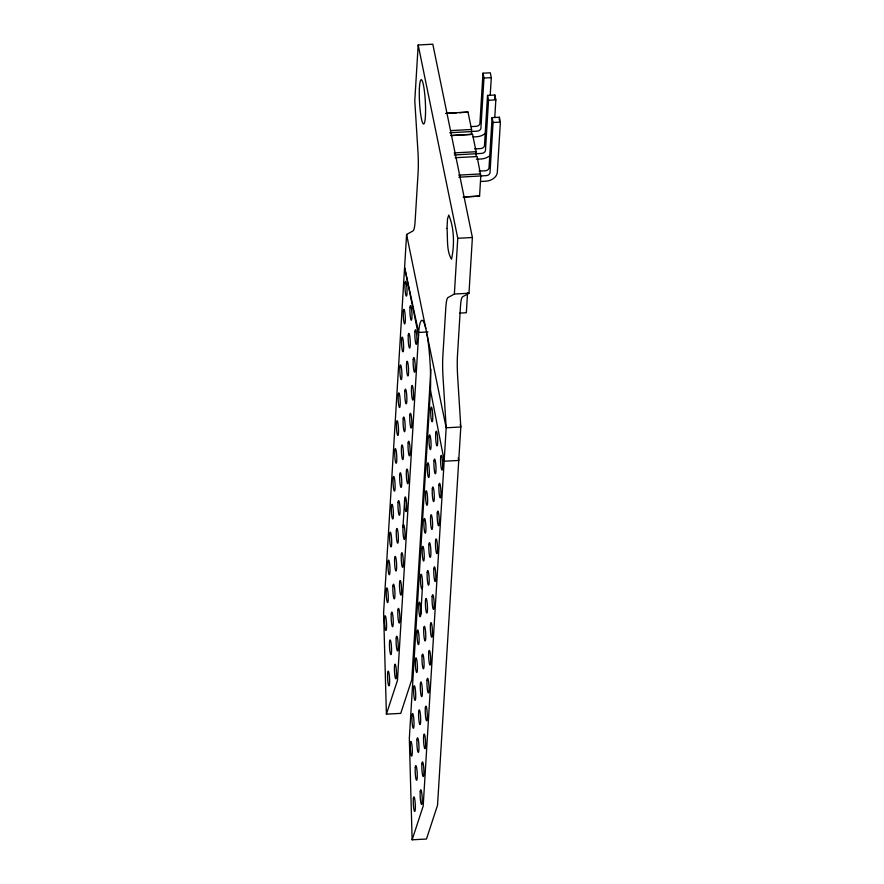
<?xml version="1.0" encoding="UTF-8"?>
<svg xmlns="http://www.w3.org/2000/svg" width="884" height="884" viewBox="0 0 884 884"><rect width="100%" height="100%" fill="white"/><g stroke="black" fill="none" stroke-linecap="round" stroke-linejoin="round"><path stroke-width="1.33" d="M406.596 234.481L426.961 334.13A44.31 5.812 86.9 0 1 430.453 390.131L409.336 738.405L412.132 839.8L426.464 839.026L437.525 805.28L460.807 426.994L457.669 376.75A29.548 3.879 86.9 0 1 457.481 355.324L460.442 306.914A29.548 3.879 86.9 0 1 462.564 296.814L468.984 293.234L472.399 237.509L432.817 44.2L418.187 44.985L414.784 100.721L417.911 150.965A29.548 3.879 86.9 0 1 418.11 172.391L415.148 220.801A29.548 3.879 86.9 0 1 413.027 230.901L406.596 234.481L383.612 612.756L386.396 714.15L400.739 713.377L411.789 679.641L430.917 369.136M418.552 335.566L418.64 332.439L404.695 267.907L418.552 335.566L397.457 680.404L386.396 714.15M402.971 527.273L404.673 499.405M420.784 614.258L422.486 586.39M412.132 839.8L423.193 806.053L446.177 427.779L443.05 377.534A29.548 3.879 86.9 0 1 442.851 356.108L445.812 307.698A29.548 3.879 86.9 0 1 447.934 297.599L454.365 294.029L457.768 238.293L418.187 44.985M471.537 134.235L471.57 129.484L468.001 112.08L446.066 113.263M467.57 292.67L466.343 312.737L459.846 313.091M476.089 156.468L476.122 151.716L472.553 134.313L450.619 135.495M490.211 95.251L491.294 77.626L490.3 72.797L482.984 73.195L479.924 123.351A3.691 2.751 -11.6 0 1 476.089 126.335L471.216 126.6M482.984 73.195L483.979 78.024L480.907 128.18A3.691 2.751 -11.6 0 1 477.084 131.163L472.211 131.429M464.222 197.044L479.57 196.082L480.797 176.026L477.106 156.545L455.172 157.728M494.764 117.484L495.836 99.859L494.852 95.03L487.537 95.417L484.476 145.584A3.691 2.751 -11.6 0 1 480.642 148.567L474.553 148.888M487.537 95.417L488.532 100.257L485.46 150.413A3.691 2.751 -11.6 0 1 481.636 153.396L454.31 154.976M480.973 181.463L485.846 181.198A11.083 8.243 -11.6 0 0 497.327 172.247L500.388 122.091L499.405 117.252L492.09 117.649L489.018 167.805A3.691 2.751 -11.6 0 1 485.194 170.789L479.106 171.12M492.09 117.649L493.084 122.478L490.012 172.645A3.691 2.751 -11.6 0 1 486.189 175.629L458.862 177.209M494.598 99.096L494.852 95.03M499.239 119.97L499.405 117.252M468.001 112.08L459.514 112.677M472.553 134.313L451.724 135.572M483.979 78.024L491.294 77.626M488.532 100.257L495.836 99.859M445.801 113.417L456.774 112.82M493.084 122.478L500.388 122.091M450.995 130.589L471.57 129.484M449.757 132.744L471.691 131.561M473.084 136.932L476.741 136.744A11.083 8.243 -11.6 0 0 486.089 132.534M454.177 152.899L476.122 151.716M476.421 159.23L481.294 158.965A11.083 8.243 -11.6 0 0 489.195 156.103M458.73 175.12L480.675 173.938M463.117 196.977L479.57 196.082M457.768 238.293L472.399 237.509M454.365 294.029L468.984 293.234M427.944 331.931L418.64 332.439A44.31 5.812 86.9 0 1 425.79 328.439M460.255 424.32L460.807 426.994L446.177 427.779L426.961 334.13M430.453 390.142L444.287 461.216L458.763 460.431L458.243 457.746M447.006 228.403C447.89 238.315 446.287 250.78 451.503 259.233C454.564 245.354 454.31 227.862 448.752 215.088L447.525 218.834L447.006 228.403M389.557 641.751A7.392 0.972 86.9 0 0 390.551 654.27A7.392 0.972 86.9 0 0 391.369 645.795A7.392 0.972 86.9 0 0 389.557 641.751M394.507 665.917A7.392 0.972 86.9 0 0 395.502 678.437A7.392 0.972 86.9 0 0 396.308 669.961A7.392 0.972 86.9 0 0 394.507 665.917M403.358 311.069A7.392 0.972 86.9 0 0 404.353 323.588A7.392 0.972 86.9 0 0 405.159 315.102A7.392 0.972 86.9 0 0 403.358 311.069M401.645 338.937A7.392 0.972 86.9 0 0 402.651 351.445A7.392 0.972 86.9 0 0 403.458 342.97A7.392 0.972 86.9 0 0 401.645 338.937M399.944 366.794A7.392 0.972 86.9 0 0 400.949 379.313A7.392 0.972 86.9 0 0 401.756 370.838A7.392 0.972 86.9 0 0 399.944 366.794M396.209 638.049A7.392 0.972 86.9 0 0 397.203 650.569A7.392 0.972 86.9 0 0 398.021 642.093A7.392 0.972 86.9 0 0 396.209 638.049M391.258 613.894A7.392 0.972 86.9 0 0 392.264 626.402A7.392 0.972 86.9 0 0 393.071 617.927A7.392 0.972 86.9 0 0 391.258 613.894M399.612 582.324A7.392 0.972 86.9 0 0 400.618 594.833A7.392 0.972 86.9 0 0 401.424 586.357A7.392 0.972 86.9 0 0 399.612 582.324M392.96 586.026A7.392 0.972 86.9 0 0 393.966 598.545A7.392 0.972 86.9 0 0 394.772 590.059A7.392 0.972 86.9 0 0 392.96 586.026M397.911 610.181A7.392 0.972 86.9 0 0 398.916 622.701A7.392 0.972 86.9 0 0 399.723 614.225A7.392 0.972 86.9 0 0 397.911 610.181M398.242 394.662A7.392 0.972 86.9 0 0 399.248 407.181A7.392 0.972 86.9 0 0 400.054 398.706A7.392 0.972 86.9 0 0 398.242 394.662M396.54 422.53A7.392 0.972 86.9 0 0 397.535 435.05A7.392 0.972 86.9 0 0 398.353 426.574A7.392 0.972 86.9 0 0 396.54 422.53M394.839 450.398A7.392 0.972 86.9 0 0 395.833 462.918A7.392 0.972 86.9 0 0 396.64 454.431A7.392 0.972 86.9 0 0 394.839 450.398M393.126 478.266A7.392 0.972 86.9 0 0 394.131 490.775A7.392 0.972 86.9 0 0 394.938 482.299A7.392 0.972 86.9 0 0 393.126 478.266M391.424 506.123A7.392 0.972 86.9 0 0 392.43 518.643A7.392 0.972 86.9 0 0 393.236 510.167A7.392 0.972 86.9 0 0 391.424 506.123M389.722 533.991A7.392 0.972 86.9 0 0 390.717 546.511A7.392 0.972 86.9 0 0 391.535 538.036A7.392 0.972 86.9 0 0 389.722 533.991M388.021 561.859A7.392 0.972 86.9 0 0 389.015 574.379A7.392 0.972 86.9 0 0 389.822 565.904A7.392 0.972 86.9 0 0 388.021 561.859M386.308 589.727A7.392 0.972 86.9 0 0 387.314 602.247A7.392 0.972 86.9 0 0 388.12 593.761A7.392 0.972 86.9 0 0 386.308 589.727M384.606 617.596A7.392 0.972 86.9 0 0 385.612 630.104A7.392 0.972 86.9 0 0 386.418 621.629A7.392 0.972 86.9 0 0 384.606 617.596M387.645 672.967A7.392 0.972 86.9 0 0 388.651 685.487A7.392 0.972 86.9 0 0 389.457 677A7.392 0.972 86.9 0 0 387.645 672.967M405.06 283.2A7.392 0.972 86.9 0 0 406.054 295.72A7.392 0.972 86.9 0 0 406.872 287.245A7.392 0.972 86.9 0 0 405.06 283.2M410.01 307.367A7.392 0.972 86.9 0 0 411.005 319.886A7.392 0.972 86.9 0 0 411.811 311.4A7.392 0.972 86.9 0 0 410.01 307.367M414.961 331.522A7.392 0.972 86.9 0 0 415.955 344.042A7.392 0.972 86.9 0 0 416.762 335.566A7.392 0.972 86.9 0 0 414.961 331.522M408.298 335.235A7.392 0.972 86.9 0 0 409.303 347.743A7.392 0.972 86.9 0 0 410.11 339.268A7.392 0.972 86.9 0 0 408.298 335.235M413.248 359.39A7.392 0.972 86.9 0 0 414.253 371.91A7.392 0.972 86.9 0 0 415.06 363.434A7.392 0.972 86.9 0 0 413.248 359.39M403.192 418.828A7.392 0.972 86.9 0 0 404.187 431.348A7.392 0.972 86.9 0 0 405.005 422.861A7.392 0.972 86.9 0 0 403.192 418.828M409.844 415.126A7.392 0.972 86.9 0 0 410.839 427.646A7.392 0.972 86.9 0 0 411.657 419.16A7.392 0.972 86.9 0 0 409.844 415.126M404.894 390.96A7.392 0.972 86.9 0 0 405.9 403.48A7.392 0.972 86.9 0 0 406.706 395.004A7.392 0.972 86.9 0 0 404.894 390.96M411.546 387.258A7.392 0.972 86.9 0 0 412.552 399.778A7.392 0.972 86.9 0 0 413.358 391.303A7.392 0.972 86.9 0 0 411.546 387.258M406.596 363.092A7.392 0.972 86.9 0 0 407.601 375.612A7.392 0.972 86.9 0 0 408.408 367.136A7.392 0.972 86.9 0 0 406.596 363.092M406.43 470.863A7.392 0.972 86.9 0 0 407.436 483.371A7.392 0.972 86.9 0 0 408.242 474.896A7.392 0.972 86.9 0 0 406.43 470.863M401.491 446.696A7.392 0.972 86.9 0 0 402.485 459.216A7.392 0.972 86.9 0 0 403.292 450.729A7.392 0.972 86.9 0 0 401.491 446.696M408.143 442.994A7.392 0.972 86.9 0 0 409.137 455.503A7.392 0.972 86.9 0 0 409.944 447.028A7.392 0.972 86.9 0 0 408.143 442.994M399.778 474.564A7.392 0.972 86.9 0 0 400.784 487.073A7.392 0.972 86.9 0 0 401.59 478.598A7.392 0.972 86.9 0 0 399.778 474.564M404.728 498.72A7.392 0.972 86.9 0 0 405.734 511.239A7.392 0.972 86.9 0 0 406.541 502.764A7.392 0.972 86.9 0 0 404.728 498.72M394.673 558.158A7.392 0.972 86.9 0 0 395.667 570.677A7.392 0.972 86.9 0 0 396.474 562.191A7.392 0.972 86.9 0 0 394.673 558.158M401.325 554.456A7.392 0.972 86.9 0 0 402.319 566.976A7.392 0.972 86.9 0 0 403.126 558.489A7.392 0.972 86.9 0 0 401.325 554.456M396.375 530.289A7.392 0.972 86.9 0 0 397.369 542.809A7.392 0.972 86.9 0 0 398.187 534.334A7.392 0.972 86.9 0 0 396.375 530.289M403.027 526.588A7.392 0.972 86.9 0 0 404.021 539.107A7.392 0.972 86.9 0 0 404.839 530.632A7.392 0.972 86.9 0 0 403.027 526.588M398.076 502.421A7.392 0.972 86.9 0 0 399.082 514.941A7.392 0.972 86.9 0 0 399.888 506.466A7.392 0.972 86.9 0 0 398.076 502.421M419.392 88.477A22.166 2.906 86.9 0 0 423.215 123.804A22.166 2.906 86.9 0 0 424.651 93.262A22.166 2.906 86.9 0 0 419.392 88.477M415.281 767.4A7.392 0.972 86.9 0 0 416.287 779.92A7.392 0.972 86.9 0 0 417.093 771.445A7.392 0.972 86.9 0 0 415.281 767.4M410.342 743.245A7.392 0.972 86.9 0 0 411.336 755.754A7.392 0.972 86.9 0 0 412.143 747.278A7.392 0.972 86.9 0 0 410.342 743.245M438.983 485.04A7.392 0.972 86.9 0 0 439.978 497.559A7.392 0.972 86.9 0 0 440.784 489.084A7.392 0.972 86.9 0 0 438.983 485.04M437.271 512.908A7.392 0.972 86.9 0 0 438.276 525.428A7.392 0.972 86.9 0 0 439.083 516.941A7.392 0.972 86.9 0 0 437.271 512.908M435.569 540.776A7.392 0.972 86.9 0 0 436.574 553.285A7.392 0.972 86.9 0 0 437.381 544.809A7.392 0.972 86.9 0 0 435.569 540.776M412.043 715.377A7.392 0.972 86.9 0 0 413.038 727.886A7.392 0.972 86.9 0 0 413.856 719.41A7.392 0.972 86.9 0 0 412.043 715.377M416.994 739.532A7.392 0.972 86.9 0 0 417.988 752.052A7.392 0.972 86.9 0 0 418.795 743.577A7.392 0.972 86.9 0 0 416.994 739.532M415.447 659.641A7.392 0.972 86.9 0 0 416.452 672.16A7.392 0.972 86.9 0 0 417.259 663.685A7.392 0.972 86.9 0 0 415.447 659.641M418.696 711.675A7.392 0.972 86.9 0 0 419.69 724.184A7.392 0.972 86.9 0 0 420.508 715.709A7.392 0.972 86.9 0 0 418.696 711.675M413.745 687.509A7.392 0.972 86.9 0 0 414.751 700.029A7.392 0.972 86.9 0 0 415.557 691.542A7.392 0.972 86.9 0 0 413.745 687.509M433.867 568.644A7.392 0.972 86.9 0 0 434.873 581.153A7.392 0.972 86.9 0 0 435.679 572.677A7.392 0.972 86.9 0 0 433.867 568.644M432.166 596.501A7.392 0.972 86.9 0 0 433.16 609.021A7.392 0.972 86.9 0 0 433.978 600.545A7.392 0.972 86.9 0 0 432.166 596.501M430.464 624.369A7.392 0.972 86.9 0 0 431.458 636.889A7.392 0.972 86.9 0 0 432.265 628.413A7.392 0.972 86.9 0 0 430.464 624.369M428.751 652.237A7.392 0.972 86.9 0 0 429.757 664.757A7.392 0.972 86.9 0 0 430.563 656.271A7.392 0.972 86.9 0 0 428.751 652.237M427.049 680.105A7.392 0.972 86.9 0 0 428.055 692.614A7.392 0.972 86.9 0 0 428.862 684.139A7.392 0.972 86.9 0 0 427.049 680.105M425.348 707.974A7.392 0.972 86.9 0 0 426.342 720.482A7.392 0.972 86.9 0 0 427.16 712.007A7.392 0.972 86.9 0 0 425.348 707.974M423.646 735.831A7.392 0.972 86.9 0 0 424.64 748.35A7.392 0.972 86.9 0 0 425.447 739.875A7.392 0.972 86.9 0 0 423.646 735.831M421.933 763.699A7.392 0.972 86.9 0 0 422.939 776.218A7.392 0.972 86.9 0 0 423.745 767.743A7.392 0.972 86.9 0 0 421.933 763.699M420.231 791.567A7.392 0.972 86.9 0 0 421.237 804.086A7.392 0.972 86.9 0 0 422.044 795.6A7.392 0.972 86.9 0 0 420.231 791.567M413.381 798.617A7.392 0.972 86.9 0 0 414.375 811.125A7.392 0.972 86.9 0 0 415.182 802.65A7.392 0.972 86.9 0 0 413.381 798.617M440.685 457.172A7.392 0.972 86.9 0 0 441.68 469.691A7.392 0.972 86.9 0 0 442.497 461.216A7.392 0.972 86.9 0 0 440.685 457.172M435.735 433.016A7.392 0.972 86.9 0 0 436.74 445.525A7.392 0.972 86.9 0 0 437.547 437.05A7.392 0.972 86.9 0 0 435.735 433.016M430.784 408.85A7.392 0.972 86.9 0 0 431.79 421.37A7.392 0.972 86.9 0 0 432.596 412.883A7.392 0.972 86.9 0 0 430.784 408.85M434.033 460.873A7.392 0.972 86.9 0 0 435.027 473.393A7.392 0.972 86.9 0 0 435.845 464.918A7.392 0.972 86.9 0 0 434.033 460.873M429.083 436.718A7.392 0.972 86.9 0 0 430.088 449.227A7.392 0.972 86.9 0 0 430.895 440.751A7.392 0.972 86.9 0 0 429.083 436.718M428.917 544.478A7.392 0.972 86.9 0 0 429.922 556.997A7.392 0.972 86.9 0 0 430.729 548.511A7.392 0.972 86.9 0 0 428.917 544.478M425.679 492.443A7.392 0.972 86.9 0 0 426.674 504.963A7.392 0.972 86.9 0 0 427.48 496.488A7.392 0.972 86.9 0 0 425.679 492.443M430.618 516.61A7.392 0.972 86.9 0 0 431.624 529.129A7.392 0.972 86.9 0 0 432.431 520.654A7.392 0.972 86.9 0 0 430.618 516.61M427.381 464.586A7.392 0.972 86.9 0 0 428.375 477.095A7.392 0.972 86.9 0 0 429.193 468.619A7.392 0.972 86.9 0 0 427.381 464.586M432.331 488.742A7.392 0.972 86.9 0 0 433.326 501.261A7.392 0.972 86.9 0 0 434.132 492.786A7.392 0.972 86.9 0 0 432.331 488.742M422.265 548.179A7.392 0.972 86.9 0 0 423.27 560.699A7.392 0.972 86.9 0 0 424.077 552.213A7.392 0.972 86.9 0 0 422.265 548.179M427.215 572.346A7.392 0.972 86.9 0 0 428.221 584.854A7.392 0.972 86.9 0 0 429.027 576.379A7.392 0.972 86.9 0 0 427.215 572.346M423.966 520.311A7.392 0.972 86.9 0 0 424.972 532.831A7.392 0.972 86.9 0 0 425.779 524.356A7.392 0.972 86.9 0 0 423.966 520.311M425.513 600.203A7.392 0.972 86.9 0 0 426.508 612.722A7.392 0.972 86.9 0 0 427.315 604.247A7.392 0.972 86.9 0 0 425.513 600.203M420.563 576.048A7.392 0.972 86.9 0 0 421.558 588.556A7.392 0.972 86.9 0 0 422.375 580.081A7.392 0.972 86.9 0 0 420.563 576.048M420.397 683.807A7.392 0.972 86.9 0 0 421.403 696.327A7.392 0.972 86.9 0 0 422.209 687.84A7.392 0.972 86.9 0 0 420.397 683.807M417.149 631.773A7.392 0.972 86.9 0 0 418.154 644.292A7.392 0.972 86.9 0 0 418.961 635.817A7.392 0.972 86.9 0 0 417.149 631.773M422.099 655.939A7.392 0.972 86.9 0 0 423.104 668.459A7.392 0.972 86.9 0 0 423.911 659.983A7.392 0.972 86.9 0 0 422.099 655.939M418.861 603.916A7.392 0.972 86.9 0 0 419.856 616.424A7.392 0.972 86.9 0 0 420.662 607.949A7.392 0.972 86.9 0 0 418.861 603.916M423.801 628.071A7.392 0.972 86.9 0 0 424.806 640.591A7.392 0.972 86.9 0 0 425.613 632.115A7.392 0.972 86.9 0 0 423.801 628.071"/></g></svg>
